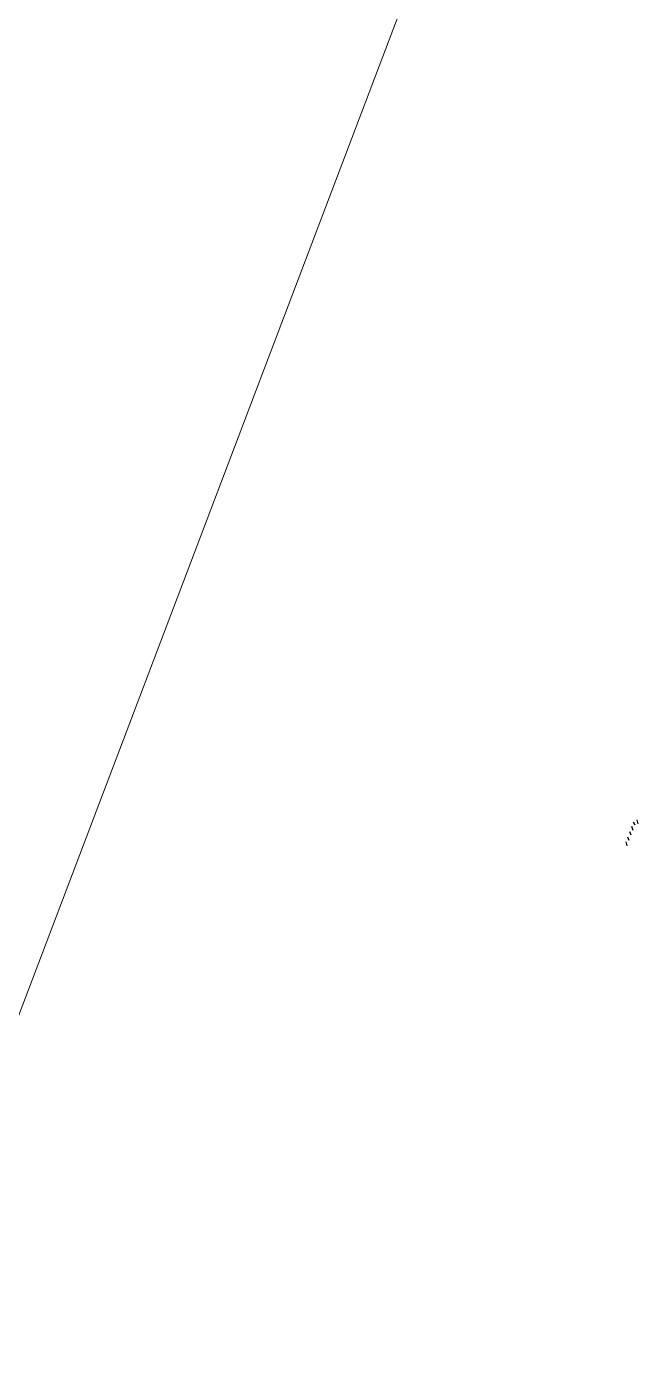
# Model space of a CAD drawing. Header units: metres. Extents: x 1851427 to 1852022, y 5183007 to 5183309.
# Drawn here: x 1851939.17 to 1851947.18, y 5183059.14 to 5183076.65 of the extents above; entities that cross this region are included whole.
import ezdxf

# ---------------------------------------------------------------- set-up
doc = ezdxf.new("R2010")
doc.units = ezdxf.units.M
doc.header["$LTSCALE"] = 2.5
doc.layers.add('CADRE', color=7, linetype='CONTINUOUS', lineweight=13, true_color=0x285a87)
doc.layers.add('FEUIL', color=7, linetype='CONTINUOUS')
doc.layers.add('PRO_BAT', color=252, linetype='CONTINUOUS', lineweight=18)

# ---------------------------------------------------------------- blocks, each defined once
blk = doc.blocks.new('00_prunus')
at = {"layer": 'FEUIL', "color": 62, "linetype": 'Continuous'}
for p, q in [((3.3876, 3.952), (3.4028, 3.9723)), ((3.4028, 3.9367), (3.418, 3.952)), ((3.4028, 3.9012), (3.418, 3.9215)), ((3.4028, 3.8707), (3.418, 3.8859)), ((3.4028, 3.8351), (3.418, 3.8504)), ((3.4028, 3.7996), (3.418, 3.8199))]:
    blk.add_line(p, q, dxfattribs=at)

msp = doc.modelspace()

# ---------------------------------------------------------------- linework, layer by layer
at = {"layer": 'CADRE'}
for points in [[(1851883.686, 5183126.7), (1851952.985, 5183100.39), (1851927.695, 5183033.779), (1851858.396, 5183060.09)], [(1851952.985, 5183100.39), (1852022.283, 5183074.08), (1851996.993, 5183007.469), (1851927.695, 5183033.779)]]:
    msp.add_lwpolyline(points, close=True, dxfattribs=at)

# ---------------------------------------------------------------- block references
at = {"layer": 'PRO_BAT', "xscale": -2.100000000007398, "yscale": 2.099999999994905, "zscale": 2.1, "rotation": 339.22055588187}
msp.add_blockref('00_prunus', (1851950.877, 5183055.932), dxfattribs=at)

doc.saveas('drawing.dxf')
